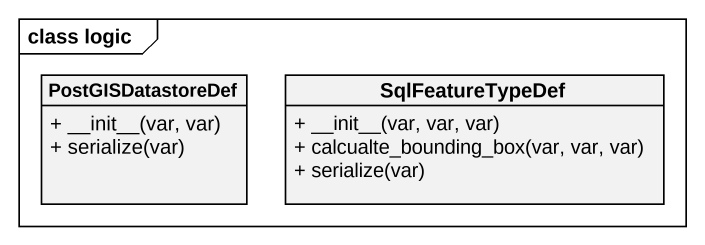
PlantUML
@startuml
mainframe class logic
hide circle
hide empty members
skinparam classAttributeIconSize 0
class PostGISDatastoreDef {
  + ~__init~__(var, var)
  + serialize(var)
}
class SqlFeatureTypeDef {
  + ~__init~__(var, var, var)
  + calcualte_bounding_box(var, var, var)
  + serialize(var)
}
@enduml
